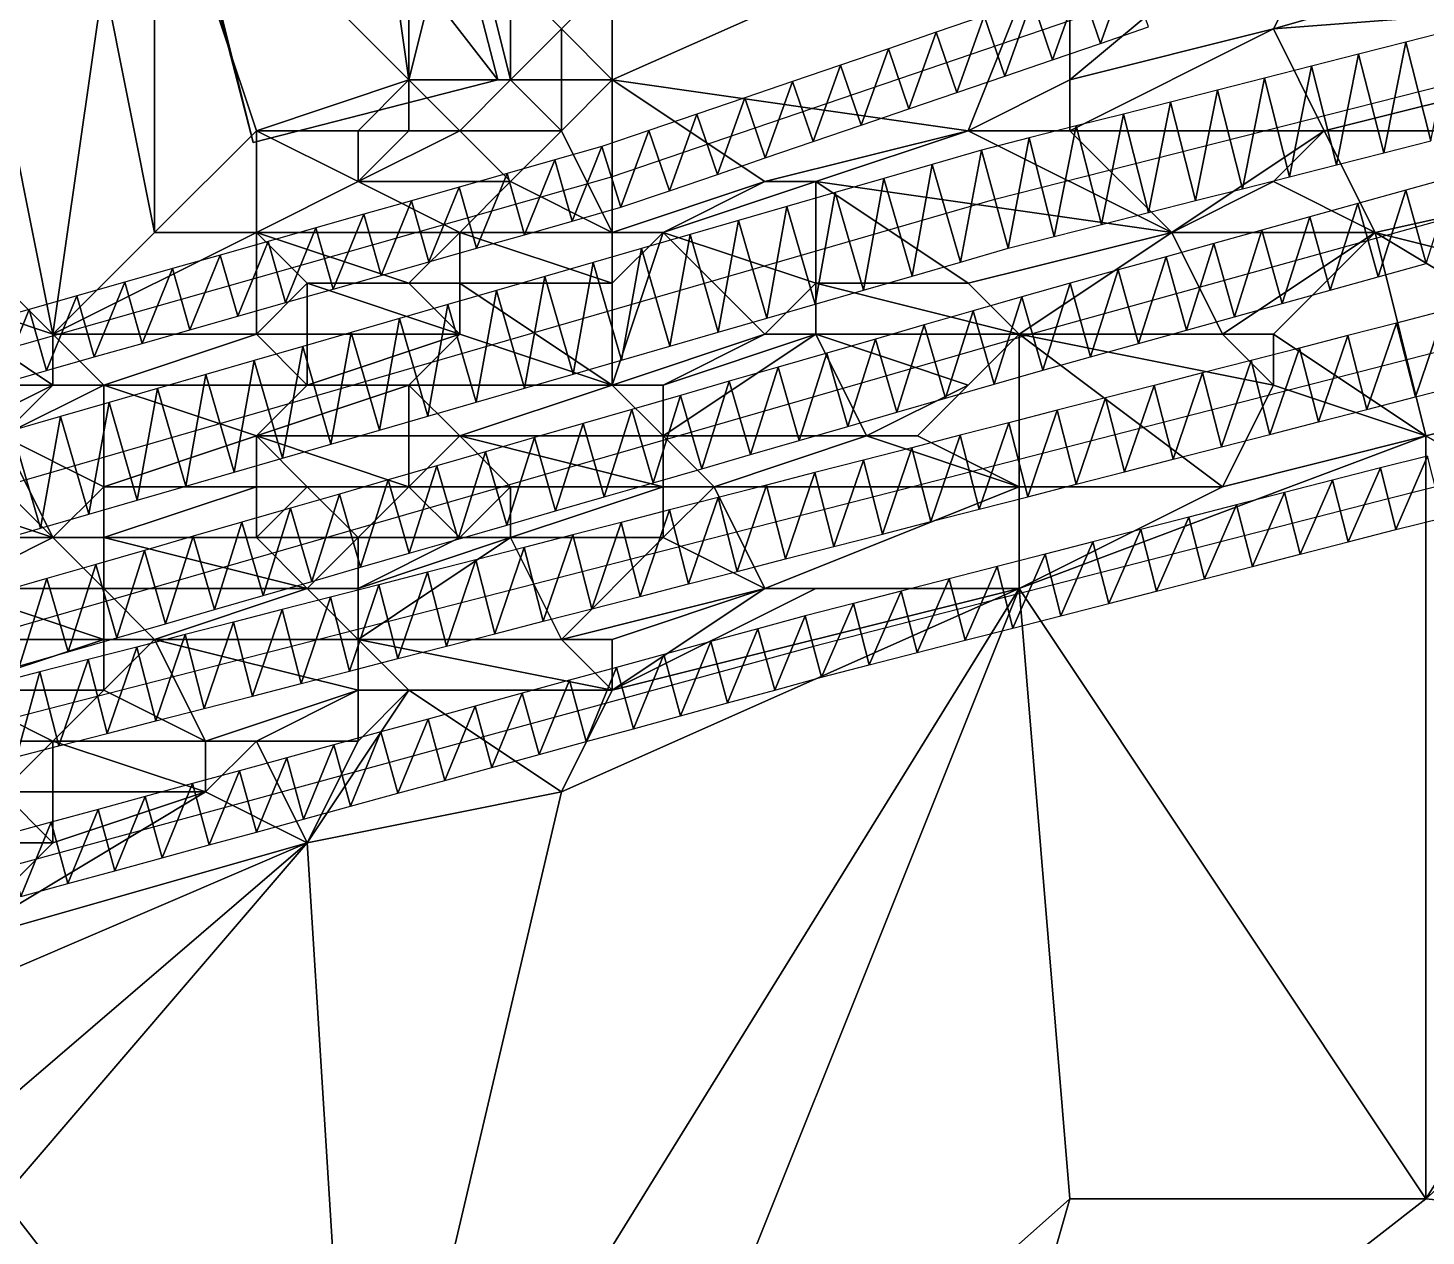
# Model space of a CAD drawing. Header units: metres. Extents: x -1103 to 901, y -902 to 905.
# Drawn here: x -35 to 20, y 146.5 to 194 of the extents above; entities that cross this region are included whole.
import ezdxf

# ---------------------------------------------------------------- set-up
doc = ezdxf.new("R2010")
doc.units = ezdxf.units.M
for name, color, linetype in [('OSM_BUILDING_FOOTPRINTS', 7, 'CONTINUOUS'), ('OSM_BUILDING_ROOFS', 1, 'CONTINUOUS'), ('OSM_BUILDING_WALLS', 8, 'CONTINUOUS'), ('OSM_PATH_AXES', 30, 'CONTINUOUS'), ('OSM_PATH_SURFACE', 30, 'CONTINUOUS'), ('OSM_ROAD_AXES', 2, 'CONTINUOUS'), ('OSM_ROAD_SURFACE', 9, 'CONTINUOUS'), ('OSM_TERRAIN', 3, 'CONTINUOUS')]:
    doc.layers.add(name, color=color, linetype=linetype)

msp = doc.modelspace()

# ---------------------------------------------------------------- linework, layer by layer
at = {"layer": 'OSM_BUILDING_FOOTPRINTS'}
msp.add_polyline3d([(-34.93, 210.508, 11.368), (-31.547, 211.371, 11.368), (-38.953, 239.991, 11.368), (-42.734, 239.029, 11.368), (-45.298, 248.949, 11.368), (-23.39, 254.534, 11.368), (-20.98, 245.189, 11.368), (-28.187, 243.353, 11.368), (-25.855, 234.329, 11.368), (-22.616, 235.147, 11.368), (-21.477, 230.735, 11.368), (-23.666, 230.171, 11.368), (-20.173, 216.635, 11.368), (-8.622, 219.576, 11.368), (-5.87, 208.926, 11.368), (-19.952, 205.332, 11.368), (-16.503, 191.995, 11.368), (-26.131, 189.54, 11.368), (-29.292, 201.76, 11.368), (-32.465, 200.953, 11.368), (-34.93, 210.508, 11.368)], close=True, dxfattribs=at)
at = {"layer": 'OSM_BUILDING_ROOFS'}
for points in [[(-31.547, 211.371, 21.368), (-29.292, 201.76, 21.368), (-26.131, 189.54, 21.368)], [(-31.547, 211.371, 21.368), (-26.131, 189.54, 21.368), (-16.503, 191.995, 21.368)], [(-31.547, 211.371, 21.368), (-16.503, 191.995, 21.368), (-19.952, 205.332, 21.368)]]:
    msp.add_3dface(points, dxfattribs=at)
at = {"layer": 'OSM_BUILDING_WALLS'}
for points in [[(-16.503, 191.995, 11.368), (-19.952, 205.332, 11.368), (-19.952, 205.332, 21.368)], [(-16.503, 191.995, 11.368), (-19.952, 205.332, 21.368), (-16.503, 191.995, 21.368)], [(-29.292, 201.76, 11.368), (-26.131, 189.54, 11.368), (-26.131, 189.54, 21.368)], [(-29.292, 201.76, 11.368), (-26.131, 189.54, 21.368), (-29.292, 201.76, 21.368)], [(-26.131, 189.54, 11.368), (-16.503, 191.995, 11.368), (-16.503, 191.995, 21.368)], [(-26.131, 189.54, 11.368), (-16.503, 191.995, 21.368), (-26.131, 189.54, 21.368)]]:
    msp.add_3dface(points, dxfattribs=at)
at = {"layer": 'OSM_PATH_AXES'}
for points in [[(-364.453, 59.153, 16.179), (-341.804, 70.058, 13.161), (-295.102, 90.683, 15.142), (-263.51, 105.447, 16.234), (-230.957, 122.599, 15.848), (-202.516, 135.793, 14.359), (-165.64, 145.503, 14.643), (-151.049, 149.34, 14.507), (-121.105, 157.215, 17.198), (-120.32, 157.425, 17.314), (-92.741, 166.36, 19.621), (-57.524, 175.683, 15.839), (-38.357, 180.704, 12.909), (-12.038, 188.18, 11.367), (16.216, 197.834, 13.39), (43.983, 204.945, 16.196), (54.55, 206.195, 16.411), (69.683, 208.506, 16.69), (127.826, 210.906, 16.029), (196.458, 197.69, 10.186)], [(143.257, 186.653, 12.843), (122.354, 186.952, 13.89), (84.705, 186.211, 15.717), (44.536, 182.086, 15.402), (18.515, 175.528, 11.884), (-4.09, 169.722, 9.372), (-37.45, 160.588, 9.181), (-72.435, 150.867, 11.8), (-113.787, 139.675, 12.889), (-137.365, 132.929, 12.352), (-150.85, 129.069, 12.113), (-169.83, 122.589, 11.608), (-190.312, 116.042, 11.88), (-211.336, 108.455, 13.007), (-235.135, 97.739, 13.162), (-263.223, 83.904, 13.248), (-287.718, 73.188, 12.414), (-315.551, 58.8, 10.88), (-350.746, 39.148, 13.019), (-374.334, 32.003, 16.515), (-405.462, 18.047, 17.05), (-437.816, -4.37, 15.202), (-467.871, -29.828, 13.844), (-502.07, -69.187, 12.193)]]:
    msp.add_polyline3d(points, dxfattribs=at)
at = {"layer": 'OSM_PATH_SURFACE'}
for points in [[(7.202, 193.433, 12.608), (8.277, 196.443, 12.888), (6.394, 195.799, 12.766)], [(7.202, 193.433, 12.608), (9.086, 194.077, 12.761), (8.277, 196.443, 12.888)], [(5.319, 192.79, 12.416), (6.394, 195.799, 12.766), (4.51, 195.155, 12.494)], [(5.319, 192.79, 12.416), (7.202, 193.433, 12.608), (6.394, 195.799, 12.766)], [(3.435, 192.146, 12.105), (4.51, 195.155, 12.494), (2.627, 194.512, 12.312)], [(3.435, 192.146, 12.105), (5.319, 192.79, 12.416), (4.51, 195.155, 12.494)], [(1.552, 191.502, 11.91), (2.627, 194.512, 12.312), (0.743, 193.868, 12.181)], [(1.552, 191.502, 11.91), (3.435, 192.146, 12.105), (2.627, 194.512, 12.312)], [(-0.332, 190.859, 11.778), (0.743, 193.868, 12.181), (-1.14, 193.224, 12.049)], [(-0.332, 190.859, 11.778), (1.552, 191.502, 11.91), (0.743, 193.868, 12.181)], [(-2.216, 190.215, 11.682), (-1.14, 193.224, 12.049), (-3.024, 192.581, 11.917)], [(-2.216, 190.215, 11.682), (-0.332, 190.859, 11.778), (-1.14, 193.224, 12.049)], [(-4.099, 189.572, 11.633), (-3.024, 192.581, 11.917), (-4.907, 191.937, 11.786)], [(-4.099, 189.572, 11.633), (-2.216, 190.215, 11.682), (-3.024, 192.581, 11.917)], [(-5.983, 188.928, 11.585), (-4.907, 191.937, 11.786), (-6.791, 191.294, 11.654)], [(-5.983, 188.928, 11.585), (-4.099, 189.572, 11.633), (-4.907, 191.937, 11.786)], [(-7.866, 188.284, 11.53), (-6.791, 191.294, 11.654), (-8.675, 190.65, 11.602)], [(-7.866, 188.284, 11.53), (-5.983, 188.928, 11.585), (-6.791, 191.294, 11.654)], [(-9.75, 187.641, 11.468), (-8.675, 190.65, 11.602), (-10.558, 190.006, 11.546)], [(-9.75, 187.641, 11.468), (-7.866, 188.284, 11.53), (-8.675, 190.65, 11.602)], [(-11.664, 186.987, 11.404), (-10.558, 190.006, 11.546), (-12.411, 189.373, 11.512)], [(-11.664, 186.987, 11.404), (-9.75, 187.641, 11.468), (-10.558, 190.006, 11.546)], [(-13.576, 186.443, 11.375), (-12.411, 189.373, 11.512), (-14.259, 188.848, 11.512)], [(-13.576, 186.443, 11.375), (-11.664, 186.987, 11.404), (-12.411, 189.373, 11.512)], [(-15.456, 185.909, 11.382), (-14.259, 188.848, 11.512), (-16.139, 188.314, 11.542)], [(-15.456, 185.909, 11.382), (-13.576, 186.443, 11.375), (-14.259, 188.848, 11.512)], [(-17.336, 185.375, 11.266), (-16.139, 188.314, 11.542), (-18.019, 187.78, 11.585)], [(-17.336, 185.375, 11.266), (-15.456, 185.909, 11.382), (-16.139, 188.314, 11.542)], [(-19.216, 184.841, 11.458), (-18.019, 187.78, 11.585), (-19.899, 187.246, 11.739)], [(-19.216, 184.841, 11.458), (-17.336, 185.375, 11.266), (-18.019, 187.78, 11.585)], [(-21.096, 184.307, 11.544), (-19.899, 187.246, 11.739), (-21.779, 186.712, 11.777)], [(-21.096, 184.307, 11.544), (-19.216, 184.841, 11.458), (-19.899, 187.246, 11.739)], [(-22.976, 183.773, 11.609), (-21.779, 186.712, 11.777), (-23.659, 186.178, 11.787)], [(-22.976, 183.773, 11.609), (-21.096, 184.307, 11.544), (-21.779, 186.712, 11.777)], [(-24.855, 183.239, 11.762), (-23.659, 186.178, 11.787), (-25.539, 185.644, 11.852)], [(-24.855, 183.239, 11.762), (-22.976, 183.773, 11.609), (-23.659, 186.178, 11.787)], [(-26.735, 182.705, 11.875), (-25.539, 185.644, 11.852), (-27.419, 185.11, 11.995)], [(-26.735, 182.705, 11.875), (-24.855, 183.239, 11.762), (-25.539, 185.644, 11.852)], [(-28.615, 182.171, 12.034), (-27.419, 185.11, 11.995), (-29.298, 184.576, 12.156)], [(-28.615, 182.171, 12.034), (-26.735, 182.705, 11.875), (-27.419, 185.11, 11.995)], [(-30.495, 181.637, 12.059), (-29.298, 184.576, 12.156), (-31.178, 184.042, 12.318)], [(-30.495, 181.637, 12.059), (-28.615, 182.171, 12.034), (-29.298, 184.576, 12.156)], [(-32.375, 181.103, 12.021), (-31.178, 184.042, 12.318), (-33.058, 183.508, 12.499)], [(-32.375, 181.103, 12.021), (-30.495, 181.637, 12.059), (-31.178, 184.042, 12.318)], [(-34.255, 180.569, 12.482), (-33.058, 183.508, 12.499), (-34.938, 182.974, 12.77)], [(-34.255, 180.569, 12.482), (-32.375, 181.103, 12.021), (-33.058, 183.508, 12.499)], [(-36.135, 180.035, 12.711), (-34.938, 182.974, 12.77), (-36.818, 182.44, 12.795)], [(-36.135, 180.035, 12.711), (-34.255, 180.569, 12.482), (-34.938, 182.974, 12.77)], [(20.068, 177.209, 12.296), (18.207, 176.74, 12.06), (18.823, 174.317, 11.867)], [(20.068, 177.209, 12.296), (18.823, 174.317, 11.867), (20.679, 174.785, 12.133)], [(18.207, 176.74, 12.06), (16.32, 176.255, 11.824), (16.942, 173.834, 11.631)], [(18.207, 176.74, 12.06), (16.942, 173.834, 11.631), (18.823, 174.317, 11.867)], [(16.32, 176.255, 11.824), (14.437, 175.771, 11.588), (15.059, 173.35, 11.395)], [(16.32, 176.255, 11.824), (15.059, 173.35, 11.395), (16.942, 173.834, 11.631)], [(14.437, 175.771, 11.588), (12.553, 175.288, 11.345), (13.175, 172.866, 11.159)], [(14.437, 175.771, 11.588), (13.175, 172.866, 11.159), (15.059, 173.35, 11.395)], [(12.553, 175.288, 11.345), (10.669, 174.804, 11.088), (11.291, 172.382, 10.923)], [(12.553, 175.288, 11.345), (11.291, 172.382, 10.923), (13.175, 172.866, 11.159)], [(8.785, 174.32, 10.832), (6.902, 173.836, 10.624), (7.524, 171.415, 10.451)], [(8.785, 174.32, 10.832), (7.524, 171.415, 10.451), (9.407, 171.898, 10.687)], [(10.669, 174.804, 11.088), (8.785, 174.32, 10.832), (9.407, 171.898, 10.687)], [(10.669, 174.804, 11.088), (9.407, 171.898, 10.687), (11.291, 172.382, 10.923)], [(6.902, 173.836, 10.624), (5.018, 173.352, 10.425), (5.64, 170.931, 10.215)], [(6.902, 173.836, 10.624), (5.64, 170.931, 10.215), (7.524, 171.415, 10.451)], [(5.018, 173.352, 10.425), (3.134, 172.868, 10.252), (3.756, 170.447, 9.932)], [(5.018, 173.352, 10.425), (3.756, 170.447, 9.932), (5.64, 170.931, 10.215)], [(3.134, 172.868, 10.252), (1.25, 172.385, 10.11), (1.872, 169.963, 9.77)], [(3.134, 172.868, 10.252), (1.872, 169.963, 9.77), (3.756, 170.447, 9.932)], [(1.25, 172.385, 10.11), (-0.633, 171.901, 9.778), (-0.011, 169.479, 9.636)], [(1.25, 172.385, 10.11), (-0.011, 169.479, 9.636), (1.872, 169.963, 9.77)], [(-0.633, 171.901, 9.778), (-2.517, 171.417, 9.617), (-1.895, 168.995, 9.502)], [(-0.633, 171.901, 9.778), (-1.895, 168.995, 9.502), (-0.011, 169.479, 9.636)], [(-2.517, 171.417, 9.617), (-4.41, 170.931, 9.455), (-3.769, 168.514, 9.368)], [(-2.517, 171.417, 9.617), (-3.769, 168.514, 9.368), (-1.895, 168.995, 9.502)], [(-4.41, 170.931, 9.455), (-6.273, 170.42, 9.295), (-5.613, 168.009, 9.209)], [(-4.41, 170.931, 9.455), (-5.613, 168.009, 9.209), (-3.769, 168.514, 9.368)], [(-8.127, 169.913, 9.136), (-9.98, 169.406, 9.126), (-9.32, 166.994, 8.885)], [(-8.127, 169.913, 9.136), (-9.32, 166.994, 8.885), (-7.466, 167.502, 9.047)], [(-6.273, 170.42, 9.295), (-8.127, 169.913, 9.136), (-7.466, 167.502, 9.047)], [(-6.273, 170.42, 9.295), (-7.466, 167.502, 9.047), (-5.613, 168.009, 9.209)], [(-9.98, 169.406, 9.126), (-11.833, 168.898, 8.869), (-11.173, 166.487, 8.722)], [(-9.98, 169.406, 9.126), (-11.173, 166.487, 8.722), (-9.32, 166.994, 8.885)], [(-11.833, 168.898, 8.869), (-13.687, 168.391, 8.906), (-13.026, 165.979, 8.56)], [(-11.833, 168.898, 8.869), (-13.026, 165.979, 8.56), (-11.173, 166.487, 8.722)], [(-13.687, 168.391, 8.906), (-15.54, 167.883, 8.699), (-14.88, 165.472, 8.463)], [(-13.687, 168.391, 8.906), (-14.88, 165.472, 8.463), (-13.026, 165.979, 8.56)], [(-15.54, 167.883, 8.699), (-17.393, 167.376, 8.602), (-16.733, 164.964, 8.423)], [(-15.54, 167.883, 8.699), (-16.733, 164.964, 8.423), (-14.88, 165.472, 8.463)], [(-17.393, 167.376, 8.602), (-19.247, 166.868, 8.547), (-18.587, 164.457, 8.44)], [(-17.393, 167.376, 8.602), (-18.587, 164.457, 8.44), (-16.733, 164.964, 8.423)], [(-19.247, 166.868, 8.547), (-21.1, 166.361, 8.564), (-20.44, 163.949, 8.458)], [(-19.247, 166.868, 8.547), (-20.44, 163.949, 8.458), (-18.587, 164.457, 8.44)], [(-21.1, 166.361, 8.564), (-22.953, 165.853, 8.557), (-22.293, 163.442, 8.476)], [(-21.1, 166.361, 8.564), (-22.293, 163.442, 8.476), (-20.44, 163.949, 8.458)], [(-22.953, 165.853, 8.557), (-24.807, 165.346, 8.655), (-24.147, 162.934, 8.506)], [(-22.953, 165.853, 8.557), (-24.147, 162.934, 8.506), (-22.293, 163.442, 8.476)], [(-24.807, 165.346, 8.655), (-26.66, 164.838, 8.726), (-26, 162.427, 8.579)], [(-24.807, 165.346, 8.655), (-26, 162.427, 8.579), (-24.147, 162.934, 8.506)], [(-26.66, 164.838, 8.726), (-28.514, 164.331, 8.924), (-27.853, 161.919, 8.665)], [(-26.66, 164.838, 8.726), (-27.853, 161.919, 8.665), (-26, 162.427, 8.579)], [(-28.514, 164.331, 8.924), (-30.367, 163.823, 8.911), (-29.707, 161.412, 8.752)], [(-28.514, 164.331, 8.924), (-29.707, 161.412, 8.752), (-27.853, 161.919, 8.665)], [(-32.22, 163.316, 9.019), (-34.074, 162.808, 9.156), (-33.413, 160.397, 8.926)], [(-32.22, 163.316, 9.019), (-33.413, 160.397, 8.926), (-31.56, 160.904, 8.839)], [(-30.367, 163.823, 8.911), (-32.22, 163.316, 9.019), (-31.56, 160.904, 8.839)], [(-30.367, 163.823, 8.911), (-31.56, 160.904, 8.839), (-29.707, 161.412, 8.752)], [(-34.074, 162.808, 9.156), (-35.927, 162.301, 9.373), (-35.267, 159.889, 9.021)], [(-34.074, 162.808, 9.156), (-35.267, 159.889, 9.021), (-33.413, 160.397, 8.926)]]:
    msp.add_3dface(points, dxfattribs=at)
at = {"layer": 'OSM_ROAD_AXES'}
for points in [[(-198.127, 130.982, 13.763), (-148.242, 145.403, 14.161), (-119.491, 153.72, 16.472), (-96.964, 160.234, 18.352), (-36.953, 175.738, 12.061), (3.04, 187.306, 11.626), (41.905, 197.182, 16.052), (54.318, 199.482, 16.67), (70.899, 200.632, 16.818), (88.165, 201.517, 16.692), (108.791, 201.771, 16.13), (128.423, 202.49, 15.851), (142.682, 201.727, 15.306), (159.981, 200.687, 13.912), (196.204, 192.824, 9.832), (234.715, 183.623, 11.492), (340.831, 155.71, 17.129)], [(-370.819, 47.165, 17.241), (-335.923, 64.163, 12.317), (-224.192, 116.849, 14.848), (-198.249, 125.232, 13.23), (-152.763, 138.735, 13.315), (-145.379, 140.891, 13.6), (-102.955, 153.311, 16.503), (-45.442, 167.599, 12.299), (-35.737, 170.397, 10.915), (4.521, 182.031, 11.083), (38.467, 191.453, 15.186), (65.748, 194.992, 16.796), (114.075, 197.646, 15.56), (161.506, 194.251, 12.963)], [(140.129, 192.249, 14.001), (99.285, 192.946, 15.816), (43.983, 187.35, 15.57), (-34.145, 167.267, 10.105), (-45.807, 164.27, 11.675), (-84.395, 153.631, 14.759), (-133.253, 139.94, 13.632), (-141.886, 137.408, 13.111), (-162.081, 131.48, 12.502), (-196.027, 118.596, 12.56), (-220.81, 108.422, 13.68), (-332.143, 55.327, 11.351), (-361.634, 42.897, 15.237), (-380.911, 35.067, 18.339), (-406.633, 22.769, 18.543), (-417.997, 23.255, 18.52)]]:
    msp.add_polyline3d(points, dxfattribs=at)
at = {"layer": 'OSM_ROAD_SURFACE'}
for points in [[(20.189, 189.6, 13.274), (21.054, 193.947, 13.746), (19.204, 193.477, 13.537)], [(16.487, 188.66, 12.866), (17.353, 193.007, 13.327), (15.502, 192.536, 13.118)], [(16.487, 188.66, 12.866), (18.338, 189.13, 13.063), (17.353, 193.007, 13.327)], [(18.338, 189.13, 13.063), (19.204, 193.477, 13.537), (17.353, 193.007, 13.327)], [(18.338, 189.13, 13.063), (20.189, 189.6, 13.274), (19.204, 193.477, 13.537)], [(14.637, 188.189, 12.806), (15.502, 192.536, 13.118), (13.652, 192.066, 12.907)], [(14.637, 188.189, 12.806), (16.487, 188.66, 12.866), (15.502, 192.536, 13.118)], [(12.786, 187.719, 12.468), (13.652, 192.066, 12.907), (11.801, 191.596, 12.696)], [(12.786, 187.719, 12.468), (14.637, 188.189, 12.806), (13.652, 192.066, 12.907)], [(10.935, 187.249, 12.227), (11.801, 191.596, 12.696), (9.95, 191.126, 12.484)], [(10.935, 187.249, 12.227), (12.786, 187.719, 12.468), (11.801, 191.596, 12.696)], [(9.084, 186.779, 12.038), (9.95, 191.126, 12.484), (8.099, 190.655, 12.273)], [(9.084, 186.779, 12.038), (10.935, 187.249, 12.227), (9.95, 191.126, 12.484)], [(7.234, 186.308, 11.895), (8.099, 190.655, 12.273), (6.249, 190.185, 12.066)], [(7.234, 186.308, 11.895), (9.084, 186.779, 12.038), (8.099, 190.655, 12.273)], [(3.565, 185.376, 11.61), (4.398, 189.715, 11.874), (2.515, 189.236, 11.711)], [(3.565, 185.376, 11.61), (5.383, 185.838, 11.751), (4.398, 189.715, 11.874)], [(5.383, 185.838, 11.751), (6.249, 190.185, 12.066), (4.398, 189.715, 11.874)], [(5.383, 185.838, 11.751), (7.234, 186.308, 11.895), (6.249, 190.185, 12.066)], [(1.691, 184.834, 11.46), (2.515, 189.236, 11.711), (0.58, 188.677, 11.573)], [(1.691, 184.834, 11.46), (3.565, 185.376, 11.61), (2.515, 189.236, 11.711)], [(-0.213, 184.283, 11.342), (0.58, 188.677, 11.573), (-1.325, 188.126, 11.438)], [(-0.213, 184.283, 11.342), (1.691, 184.834, 11.46), (0.58, 188.677, 11.573)], [(-2.118, 183.732, 11.186), (-1.325, 188.126, 11.438), (-3.229, 187.575, 11.296)], [(-2.118, 183.732, 11.186), (-0.213, 184.283, 11.342), (-1.325, 188.126, 11.438)], [(20.009, 184.773, 13.019), (21.093, 188.188, 13.311), (19.207, 187.664, 13.095)], [(-4.022, 183.182, 10.955), (-3.229, 187.575, 11.296), (-5.134, 187.024, 11.202)], [(-4.022, 183.182, 10.955), (-2.118, 183.732, 11.186), (-3.229, 187.575, 11.296)], [(18.123, 184.25, 12.746), (19.207, 187.664, 13.095), (17.321, 187.141, 12.886)], [(18.123, 184.25, 12.746), (20.009, 184.773, 13.019), (19.207, 187.664, 13.095)], [(-5.927, 182.631, 11.037), (-5.134, 187.024, 11.202), (-7.038, 186.473, 11.116)], [(-5.927, 182.631, 11.037), (-4.022, 183.182, 10.955), (-5.134, 187.024, 11.202)], [(16.238, 183.726, 12.49), (17.321, 187.141, 12.886), (15.435, 186.617, 12.726)], [(16.238, 183.726, 12.49), (18.123, 184.25, 12.746), (17.321, 187.141, 12.886)], [(-7.831, 182.08, 10.952), (-7.038, 186.473, 11.116), (-8.942, 185.922, 11.03)], [(-7.831, 182.08, 10.952), (-5.927, 182.631, 11.037), (-7.038, 186.473, 11.116)], [(14.352, 183.203, 12.334), (15.435, 186.617, 12.726), (13.549, 186.094, 12.446)], [(14.352, 183.203, 12.334), (16.238, 183.726, 12.49), (15.435, 186.617, 12.726)], [(-9.735, 181.529, 10.871), (-8.942, 185.922, 11.03), (-10.847, 185.371, 10.989)], [(-9.735, 181.529, 10.871), (-7.831, 182.08, 10.952), (-8.942, 185.922, 11.03)], [(12.466, 182.679, 12.174), (13.549, 186.094, 12.446), (11.663, 185.57, 12.213)], [(12.466, 182.679, 12.174), (14.352, 183.203, 12.334), (13.549, 186.094, 12.446)], [(-11.64, 180.978, 10.789), (-10.847, 185.371, 10.989), (-12.751, 184.821, 11.066)], [(-11.64, 180.978, 10.789), (-9.735, 181.529, 10.871), (-10.847, 185.371, 10.989)], [(10.58, 182.156, 11.921), (11.663, 185.57, 12.213), (9.777, 185.047, 11.975)], [(10.58, 182.156, 11.921), (12.466, 182.679, 12.174), (11.663, 185.57, 12.213)], [(-13.544, 180.427, 10.762), (-12.751, 184.821, 11.066), (-14.656, 184.27, 10.937)], [(-13.544, 180.427, 10.762), (-11.64, 180.978, 10.789), (-12.751, 184.821, 11.066)], [(8.694, 181.633, 11.631), (9.777, 185.047, 11.975), (7.892, 184.523, 11.703)], [(8.694, 181.633, 11.631), (10.58, 182.156, 11.921), (9.777, 185.047, 11.975)], [(-15.449, 179.876, 10.753), (-14.656, 184.27, 10.937), (-16.56, 183.719, 10.852)], [(-15.449, 179.876, 10.753), (-13.544, 180.427, 10.762), (-14.656, 184.27, 10.937)], [(6.808, 181.109, 11.317), (7.892, 184.523, 11.703), (6.006, 184, 11.535)], [(6.808, 181.109, 11.317), (8.694, 181.633, 11.631), (7.892, 184.523, 11.703)], [(-17.353, 179.326, 10.56), (-16.56, 183.719, 10.852), (-18.464, 183.168, 10.965)], [(-17.353, 179.326, 10.56), (-15.449, 179.876, 10.753), (-16.56, 183.719, 10.852)], [(4.93, 180.588, 11.041), (6.006, 184, 11.535), (4.112, 183.474, 11.377)], [(4.93, 180.588, 11.041), (6.808, 181.109, 11.317), (6.006, 184, 11.535)], [(-19.257, 178.775, 10.533), (-18.464, 183.168, 10.965), (-20.369, 182.617, 11.091)], [(-19.257, 178.775, 10.533), (-17.353, 179.326, 10.56), (-18.464, 183.168, 10.965)], [(3.02, 180.036, 10.83), (4.112, 183.474, 11.377), (2.188, 182.918, 11.193)], [(3.02, 180.036, 10.83), (4.93, 180.588, 11.041), (4.112, 183.474, 11.377)], [(-21.162, 178.224, 10.845), (-20.369, 182.617, 11.091), (-22.273, 182.066, 10.96)], [(-21.162, 178.224, 10.845), (-19.257, 178.775, 10.533), (-20.369, 182.617, 11.091)], [(1.103, 179.482, 10.859), (2.188, 182.918, 11.193), (0.27, 182.364, 10.963)], [(1.103, 179.482, 10.859), (3.02, 180.036, 10.83), (2.188, 182.918, 11.193)], [(20.743, 182.925, 12.92), (18.837, 182.435, 12.646), (19.584, 179.53, 12.443)], [(20.743, 182.925, 12.92), (19.584, 179.53, 12.443), (21.49, 180.02, 12.718)], [(-23.066, 177.673, 10.832), (-22.273, 182.066, 10.96), (-24.178, 181.516, 11.077)], [(-23.066, 177.673, 10.832), (-21.162, 178.224, 10.845), (-22.273, 182.066, 10.96)], [(-0.814, 178.928, 10.718), (0.27, 182.364, 10.963), (-1.647, 181.81, 10.769)], [(-0.814, 178.928, 10.718), (1.103, 179.482, 10.859), (0.27, 182.364, 10.963)], [(18.837, 182.435, 12.646), (16.932, 181.945, 12.391), (17.679, 179.04, 12.255)], [(18.837, 182.435, 12.646), (17.679, 179.04, 12.255), (19.584, 179.53, 12.443)], [(-24.971, 177.122, 10.701), (-24.178, 181.516, 11.077), (-26.082, 180.965, 11.46)], [(-24.971, 177.122, 10.701), (-23.066, 177.673, 10.832), (-24.178, 181.516, 11.077)], [(-2.731, 178.374, 10.562), (-1.647, 181.81, 10.769), (-3.564, 181.256, 10.638)], [(-2.731, 178.374, 10.562), (-0.814, 178.928, 10.718), (-1.647, 181.81, 10.769)], [(16.932, 181.945, 12.391), (15.026, 181.456, 12.137), (15.773, 178.55, 12.051)], [(16.932, 181.945, 12.391), (15.773, 178.55, 12.051), (17.679, 179.04, 12.255)], [(-26.875, 176.571, 11.121), (-26.082, 180.965, 11.46), (-27.986, 180.414, 11.408)], [(-26.875, 176.571, 11.121), (-24.971, 177.122, 10.701), (-26.082, 180.965, 11.46)], [(-4.648, 177.82, 10.403), (-3.564, 181.256, 10.638), (-5.481, 180.702, 10.512)], [(-4.648, 177.82, 10.403), (-2.731, 178.374, 10.562), (-3.564, 181.256, 10.638)], [(13.121, 180.966, 12.121), (11.215, 180.476, 11.833), (11.962, 177.57, 11.489)], [(13.121, 180.966, 12.121), (11.962, 177.57, 11.489), (13.867, 178.06, 11.789)], [(15.026, 181.456, 12.137), (13.121, 180.966, 12.121), (13.867, 178.06, 11.789)], [(15.026, 181.456, 12.137), (13.867, 178.06, 11.789), (15.773, 178.55, 12.051)], [(-28.779, 176.021, 11.253), (-27.986, 180.414, 11.408), (-29.891, 179.863, 11.397)], [(-28.779, 176.021, 11.253), (-26.875, 176.571, 11.121), (-27.986, 180.414, 11.408)], [(-6.565, 177.266, 10.172), (-5.481, 180.702, 10.512), (-7.398, 180.148, 10.397)], [(-6.565, 177.266, 10.172), (-4.648, 177.82, 10.403), (-5.481, 180.702, 10.512)], [(11.215, 180.476, 11.833), (9.309, 179.986, 11.492), (10.056, 177.081, 11.183)], [(11.215, 180.476, 11.833), (10.056, 177.081, 11.183), (11.962, 177.57, 11.489)], [(-30.684, 175.47, 11.188), (-29.891, 179.863, 11.397), (-31.795, 179.312, 11.515)], [(-30.684, 175.47, 11.188), (-28.779, 176.021, 11.253), (-29.891, 179.863, 11.397)], [(-8.482, 176.712, 9.94), (-7.398, 180.148, 10.397), (-9.315, 179.594, 10.288)], [(-8.482, 176.712, 9.94), (-6.565, 177.266, 10.172), (-7.398, 180.148, 10.397)], [(9.309, 179.986, 11.492), (7.404, 179.496, 11.151), (8.151, 176.591, 11.019)], [(9.309, 179.986, 11.492), (8.151, 176.591, 11.019), (10.056, 177.081, 11.183)], [(-32.588, 174.919, 11.344), (-31.795, 179.312, 11.515), (-33.7, 178.761, 11.632)], [(-32.588, 174.919, 11.344), (-30.684, 175.47, 11.188), (-31.795, 179.312, 11.515)], [(-10.399, 176.158, 10.154), (-9.315, 179.594, 10.288), (-11.232, 179.04, 10.464)], [(-10.399, 176.158, 10.154), (-8.482, 176.712, 9.94), (-9.315, 179.594, 10.288)], [(7.404, 179.496, 11.151), (5.498, 179.007, 10.983), (6.245, 176.101, 10.856)], [(7.404, 179.496, 11.151), (6.245, 176.101, 10.856), (8.151, 176.591, 11.019)], [(-34.493, 174.368, 11.7), (-33.7, 178.761, 11.632), (-35.604, 178.211, 11.757)], [(-34.493, 174.368, 11.7), (-32.588, 174.919, 11.344), (-33.7, 178.761, 11.632)], [(-12.316, 175.604, 9.968), (-11.232, 179.04, 10.464), (-13.149, 178.486, 10.262)], [(-12.316, 175.604, 9.968), (-10.399, 176.158, 10.154), (-11.232, 179.04, 10.464)], [(5.498, 179.007, 10.983), (3.593, 178.517, 10.802), (4.34, 175.611, 10.662)], [(5.498, 179.007, 10.983), (4.34, 175.611, 10.662), (6.245, 176.101, 10.856)], [(-36.425, 173.809, 11.844), (-34.493, 174.368, 11.7), (-35.604, 178.211, 11.757)], [(-14.233, 175.05, 9.745), (-13.149, 178.486, 10.262), (-15.066, 177.932, 10.081)], [(-14.233, 175.05, 9.745), (-12.316, 175.604, 9.968), (-13.149, 178.486, 10.262)], [(3.593, 178.517, 10.802), (1.687, 178.027, 10.554), (2.434, 175.121, 10.508)], [(3.593, 178.517, 10.802), (2.434, 175.121, 10.508), (4.34, 175.611, 10.662)], [(-16.15, 174.496, 9.569), (-15.066, 177.932, 10.081), (-16.983, 177.378, 10.023)], [(-16.15, 174.496, 9.569), (-14.233, 175.05, 9.745), (-15.066, 177.932, 10.081)], [(1.687, 178.027, 10.554), (-0.218, 177.537, 10.566), (0.528, 174.631, 10.362)], [(1.687, 178.027, 10.554), (0.528, 174.631, 10.362), (2.434, 175.121, 10.508)], [(-18.067, 173.942, 9.911), (-16.983, 177.378, 10.023), (-18.9, 176.824, 9.99)], [(-18.067, 173.942, 9.911), (-16.15, 174.496, 9.569), (-16.983, 177.378, 10.023)], [(-0.218, 177.537, 10.566), (-2.124, 177.047, 10.414), (-1.377, 174.142, 10.194)], [(-0.218, 177.537, 10.566), (-1.377, 174.142, 10.194), (0.528, 174.631, 10.362)], [(-19.984, 173.388, 9.779), (-18.9, 176.824, 9.99), (-20.817, 176.27, 10.122)], [(-19.984, 173.388, 9.779), (-18.067, 173.942, 9.911), (-18.9, 176.824, 9.99)], [(-4.03, 176.557, 10.189), (-5.935, 176.068, 9.964), (-5.188, 173.162, 9.858)], [(-4.03, 176.557, 10.189), (-5.188, 173.162, 9.858), (-3.283, 173.652, 10.026)], [(-2.124, 177.047, 10.414), (-4.03, 176.557, 10.189), (-3.283, 173.652, 10.026)], [(-2.124, 177.047, 10.414), (-3.283, 173.652, 10.026), (-1.377, 174.142, 10.194)], [(-21.901, 172.834, 9.635), (-20.817, 176.27, 10.122), (-22.734, 175.716, 10.07)], [(-21.901, 172.834, 9.635), (-19.984, 173.388, 9.779), (-20.817, 176.27, 10.122)], [(-5.935, 176.068, 9.964), (-7.841, 175.578, 9.79), (-7.094, 172.672, 9.717)], [(-5.935, 176.068, 9.964), (-7.094, 172.672, 9.717), (-5.188, 173.162, 9.858)], [(-23.818, 172.28, 10.071), (-22.734, 175.716, 10.07), (-24.651, 175.162, 10.143)], [(-23.818, 172.28, 10.071), (-21.901, 172.834, 9.635), (-22.734, 175.716, 10.07)], [(-7.841, 175.578, 9.79), (-9.746, 175.088, 9.88), (-8.999, 172.182, 9.607)], [(-7.841, 175.578, 9.79), (-8.999, 172.182, 9.607), (-7.094, 172.672, 9.717)], [(-25.735, 171.726, 10.093), (-24.651, 175.162, 10.143), (-26.568, 174.608, 10.472)], [(-25.735, 171.726, 10.093), (-23.818, 172.28, 10.071), (-24.651, 175.162, 10.143)], [(-9.746, 175.088, 9.88), (-11.652, 174.598, 9.729), (-10.905, 171.692, 9.495)], [(-9.746, 175.088, 9.88), (-10.905, 171.692, 9.495), (-8.999, 172.182, 9.607)], [(-27.652, 171.172, 10.034), (-26.568, 174.608, 10.472), (-28.485, 174.054, 10.394)], [(-27.652, 171.172, 10.034), (-25.735, 171.726, 10.093), (-26.568, 174.608, 10.472)], [(-11.652, 174.598, 9.729), (-13.557, 174.108, 9.521), (-12.81, 171.203, 9.383)], [(-11.652, 174.598, 9.729), (-12.81, 171.203, 9.383), (-10.905, 171.692, 9.495)], [(-29.569, 170.618, 9.974), (-28.485, 174.054, 10.394), (-30.402, 173.5, 10.521)], [(-29.569, 170.618, 9.974), (-27.652, 171.172, 10.034), (-28.485, 174.054, 10.394)], [(-13.557, 174.108, 9.521), (-15.463, 173.618, 9.391), (-14.716, 170.713, 9.294)], [(-13.557, 174.108, 9.521), (-14.716, 170.713, 9.294), (-12.81, 171.203, 9.383)], [(-31.486, 170.064, 10.384), (-30.402, 173.5, 10.521), (-32.319, 172.946, 10.745)], [(-31.486, 170.064, 10.384), (-29.569, 170.618, 9.974), (-30.402, 173.5, 10.521)], [(-15.463, 173.618, 9.391), (-17.368, 173.129, 9.377), (-16.622, 170.223, 9.298)], [(-15.463, 173.618, 9.391), (-16.622, 170.223, 9.298), (-14.716, 170.713, 9.294)], [(-33.403, 169.51, 10.56), (-32.319, 172.946, 10.745), (-34.236, 172.392, 10.931)], [(-33.403, 169.51, 10.56), (-31.486, 170.064, 10.384), (-32.319, 172.946, 10.745)], [(-17.368, 173.129, 9.377), (-19.274, 172.639, 9.373), (-18.527, 169.733, 9.244)], [(-17.368, 173.129, 9.377), (-18.527, 169.733, 9.244), (-16.622, 170.223, 9.298)], [(-35.321, 168.956, 10.567), (-34.236, 172.392, 10.931), (-36.153, 171.838, 10.946)], [(-35.321, 168.956, 10.567), (-33.403, 169.51, 10.56), (-34.236, 172.392, 10.931)], [(-21.18, 172.149, 9.37), (-23.085, 171.659, 9.748), (-22.338, 168.753, 9.315)], [(-21.18, 172.149, 9.37), (-22.338, 168.753, 9.315), (-20.433, 169.243, 9.07)], [(-19.274, 172.639, 9.373), (-21.18, 172.149, 9.37), (-20.433, 169.243, 9.07)], [(-19.274, 172.639, 9.373), (-20.433, 169.243, 9.07), (-18.527, 169.733, 9.244)], [(-23.085, 171.659, 9.748), (-24.991, 171.169, 9.877), (-24.244, 168.264, 9.407)], [(-23.085, 171.659, 9.748), (-24.244, 168.264, 9.407), (-22.338, 168.753, 9.315)], [(-24.991, 171.169, 9.877), (-26.896, 170.679, 9.836), (-26.149, 167.774, 9.495)], [(-24.991, 171.169, 9.877), (-26.149, 167.774, 9.495), (-24.244, 168.264, 9.407)], [(-26.896, 170.679, 9.836), (-28.802, 170.19, 9.796), (-28.055, 167.284, 9.582)], [(-26.896, 170.679, 9.836), (-28.055, 167.284, 9.582), (-26.149, 167.774, 9.495)], [(-28.802, 170.19, 9.796), (-30.707, 169.7, 9.989), (-29.96, 166.794, 9.737)], [(-28.802, 170.19, 9.796), (-29.96, 166.794, 9.737), (-28.055, 167.284, 9.582)], [(-30.707, 169.7, 9.989), (-32.613, 169.21, 10.395), (-31.866, 166.304, 9.923)], [(-30.707, 169.7, 9.989), (-31.866, 166.304, 9.923), (-29.96, 166.794, 9.737)], [(-32.613, 169.21, 10.395), (-34.518, 168.72, 10.417), (-33.772, 165.814, 10.028)], [(-32.613, 169.21, 10.395), (-33.772, 165.814, 10.028), (-31.866, 166.304, 9.923)], [(-34.518, 168.72, 10.417), (-36.184, 168.292, 10.436), (-35.438, 165.386, 10.206)], [(-34.518, 168.72, 10.417), (-35.438, 165.386, 10.206), (-33.772, 165.814, 10.028)]]:
    msp.add_3dface(points, dxfattribs=at)
at = {"layer": 'OSM_TERRAIN'}
for points in [[(-30, 202, 14.085), (-20, 192, 14.085), (-22, 206, 14.085)], [(-20, 192, 14.085), (-20, 204, 13.605), (-22, 206, 14.085)], [(-20, 192, 14.085), (-18, 200, 13.272), (-20, 204, 13.605)], [(-38, 186, 13.493), (-34, 182, 12.442), (-38, 202, 14.112)], [(-34, 182, 12.442), (-32, 196, 13.101), (-38, 202, 14.112)], [(-30, 186, 12.186), (-30, 202, 14.085), (-32, 196, 13.101)], [(-30, 186, 12.186), (-26, 190, 14.085), (-30, 202, 14.085)], [(-26, 190, 14.085), (-20, 192, 14.085), (-30, 202, 14.085)], [(6, 192, 12.368), (18, 202, 13.621), (6, 200, 13.006)], [(6, 192, 12.368), (14, 194, 13.118), (18, 202, 13.621)], [(14, 194, 13.118), (28, 198, 14.617), (18, 202, 13.621)], [(-20, 192, 14.085), (-16, 192, 13.731), (-18, 200, 13.272)], [(-16, 192, 13.731), (-16, 196, 13.035), (-18, 200, 13.272)], [(2, 190, 11.656), (6, 200, 13.006), (-12, 192, 11.518)], [(-12, 192, 11.518), (6, 200, 13.006), (-12, 196, 12.797)], [(2, 190, 11.656), (6, 192, 12.368), (6, 200, 13.006)], [(40, 196, 15.51), (28, 198, 14.617), (14, 194, 13.118)], [(-34, 182, 12.442), (-30, 186, 12.186), (-32, 196, 13.101)], [(-16, 192, 13.731), (-14, 194, 12.63), (-16, 196, 13.035)], [(-14, 194, 12.63), (-12, 196, 12.797), (-16, 196, 13.035)], [(-12, 192, 11.518), (-12, 196, 12.797), (-14, 194, 12.63)], [(16, 190, 12.806), (40, 196, 15.51), (14, 194, 13.118)], [(36, 190, 14.878), (40, 196, 15.51), (16, 190, 12.806)], [(-16, 192, 13.731), (-14, 192, 12.461), (-14, 194, 12.63)], [(-14, 192, 12.461), (-12, 192, 11.518), (-14, 194, 12.63)], [(6, 190, 11.969), (14, 194, 13.118), (6, 192, 12.368)], [(6, 190, 11.969), (16, 190, 12.806), (14, 194, 13.118)], [(-22, 190, 13.747), (-20, 192, 14.085), (-26, 190, 14.085)], [(-22, 190, 13.747), (-20, 190, 13.188), (-20, 192, 14.085)], [(-20, 190, 13.188), (-18, 190, 12.558), (-20, 192, 14.085)], [(-18, 190, 12.558), (-16, 192, 13.731), (-20, 192, 14.085)], [(-18, 190, 12.558), (-14, 190, 11.53), (-16, 192, 13.731)], [(-14, 190, 11.53), (-14, 192, 12.461), (-16, 192, 13.731)], [(-14, 190, 11.53), (-12, 186, 11.279), (-12, 192, 11.518)], [(-14, 190, 11.53), (-12, 192, 11.518), (-14, 192, 12.461)], [(-12, 186, 11.279), (-6, 188, 11.475), (-12, 192, 11.518)], [(-6, 188, 11.475), (2, 190, 11.656), (-12, 192, 11.518)], [(2, 190, 11.656), (6, 190, 11.969), (6, 192, 12.368)], [(-30, 186, 12.186), (-26, 186, 11.806), (-26, 190, 14.085)], [(-26, 186, 11.806), (-22, 188, 11.943), (-26, 190, 14.085)], [(-22, 188, 11.943), (-22, 190, 13.747), (-26, 190, 14.085)], [(-22, 188, 11.943), (-20, 190, 13.188), (-22, 190, 13.747)], [(-22, 188, 11.943), (-16, 188, 11.311), (-18, 190, 12.558)], [(-22, 188, 11.943), (-18, 190, 12.558), (-20, 190, 13.188)], [(-16, 188, 11.311), (-14, 190, 11.53), (-18, 190, 12.558)], [(-16, 188, 11.311), (-12, 186, 11.279), (-14, 190, 11.53)], [(-4, 188, 11.22), (2, 190, 11.656), (-6, 188, 11.475)], [(-4, 188, 11.22), (10, 186, 12.005), (2, 190, 11.656)], [(10, 186, 12.005), (6, 190, 11.969), (2, 190, 11.656)], [(10, 186, 12.005), (16, 190, 12.806), (6, 190, 11.969)], [(10, 186, 12.005), (14, 188, 12.735), (16, 190, 12.806)], [(14, 188, 12.735), (18, 186, 12.853), (16, 190, 12.806)], [(18, 186, 12.853), (36, 190, 14.878), (16, 190, 12.806)], [(34, 182, 14.388), (36, 190, 14.878), (18, 186, 12.853)], [(-26, 186, 11.806), (-18, 186, 11.356), (-22, 188, 11.943)], [(-18, 186, 11.356), (-16, 188, 11.311), (-22, 188, 11.943)], [(-18, 186, 11.356), (-12, 186, 11.279), (-16, 188, 11.311)], [(-10, 186, 10.942), (-6, 188, 11.475), (-12, 186, 11.279)], [(-10, 186, 10.942), (-4, 188, 11.22), (-6, 188, 11.475)], [(-10, 186, 10.942), (-4, 184, 11.113), (-4, 188, 11.22)], [(-4, 184, 11.113), (2, 184, 11.384), (-4, 188, 11.22)], [(2, 184, 11.384), (10, 186, 12.005), (-4, 188, 11.22)], [(18, 186, 12.853), (14, 188, 12.735), (10, 186, 12.005)], [(-40, 184, 13.07), (-34, 182, 12.442), (-38, 186, 13.493)], [(-26, 182, 11.711), (-26, 186, 11.806), (-34, 182, 12.442)], [(-34, 182, 12.442), (-26, 186, 11.806), (-30, 186, 12.186)], [(-26, 182, 11.711), (-24, 184, 11.655), (-26, 186, 11.806)], [(-24, 184, 11.655), (-20, 184, 11.389), (-26, 186, 11.806)], [(-20, 184, 11.389), (-18, 186, 11.356), (-26, 186, 11.806)], [(-20, 184, 11.389), (-18, 184, 10.809), (-18, 186, 11.356)], [(-18, 184, 10.809), (-12, 184, 10.816), (-18, 186, 11.356)], [(-12, 184, 10.816), (-12, 186, 11.279), (-18, 186, 11.356)], [(-12, 180, 10.698), (-10, 186, 10.942), (-12, 184, 10.816)], [(-12, 180, 10.698), (-6, 182, 10.962), (-10, 186, 10.942)], [(-12, 184, 10.816), (-10, 186, 10.942), (-12, 186, 11.279)], [(-6, 182, 10.962), (-4, 184, 11.113), (-10, 186, 10.942)], [(4, 182, 11.014), (10, 186, 12.005), (2, 184, 11.384)], [(4, 182, 11.014), (12, 182, 12.045), (10, 186, 12.005)], [(12, 182, 12.045), (18, 186, 12.853), (10, 186, 12.005)], [(14, 182, 12.029), (18, 186, 12.853), (12, 182, 12.045)], [(14, 182, 12.029), (20, 178, 12.289), (18, 186, 12.853)], [(20, 178, 12.289), (28, 180, 13.438), (18, 186, 12.853)], [(18, 186, 12.853), (28, 180, 13.438), (34, 182, 14.388)], [(-40, 180, 13.134), (-34, 180, 12.354), (-40, 184, 13.07)], [(-34, 180, 12.354), (-34, 182, 12.442), (-40, 184, 13.07)], [(-26, 182, 11.711), (-24, 182, 10.946), (-24, 184, 11.655)], [(-24, 182, 10.946), (-18, 182, 10.741), (-24, 184, 11.655)], [(-18, 182, 10.741), (-20, 184, 11.389), (-24, 184, 11.655)], [(-18, 182, 10.741), (-18, 184, 10.809), (-20, 184, 11.389)], [(-12, 180, 10.698), (-18, 184, 10.809), (-18, 182, 10.741)], [(-12, 180, 10.698), (-12, 184, 10.816), (-18, 184, 10.809)], [(-6, 182, 10.962), (-4, 182, 10.594), (-4, 184, 11.113)], [(-4, 182, 10.594), (4, 182, 11.014), (-4, 184, 11.113)], [(4, 182, 11.014), (2, 184, 11.384), (-4, 184, 11.113)], [(-34, 180, 12.354), (-32, 180, 11.472), (-34, 182, 12.442)], [(-32, 180, 11.472), (-26, 182, 11.711), (-34, 182, 12.442)], [(-32, 180, 11.472), (-24, 180, 11.002), (-26, 182, 11.711)], [(-24, 180, 11.002), (-24, 182, 10.946), (-26, 182, 11.711)], [(-24, 180, 11.002), (-20, 180, 10.825), (-18, 182, 10.741)], [(-24, 180, 11.002), (-18, 182, 10.741), (-24, 182, 10.946)], [(-20, 180, 10.825), (-12, 180, 10.698), (-18, 182, 10.741)], [(-10, 180, 10.237), (-6, 182, 10.962), (-12, 180, 10.698)], [(-10, 178, 10.112), (-4, 182, 10.594), (-10, 180, 10.237)], [(-10, 178, 10.112), (-2, 178, 10.536), (-4, 182, 10.594)], [(-10, 180, 10.237), (-4, 182, 10.594), (-6, 182, 10.962)], [(-2, 178, 10.536), (2, 180, 10.926), (-4, 182, 10.594)], [(2, 180, 10.926), (4, 182, 11.014), (-4, 182, 10.594)], [(4, 176, 10.643), (4, 182, 11.014), (0, 178, 10.31)], [(0, 178, 10.31), (4, 182, 11.014), (2, 180, 10.926)], [(4, 176, 10.643), (12, 176, 11.202), (4, 182, 11.014)], [(12, 176, 11.202), (14, 180, 12.097), (4, 182, 11.014)], [(4, 182, 11.014), (14, 180, 12.097), (12, 182, 12.045)], [(14, 180, 12.097), (14, 182, 12.029), (12, 182, 12.045)], [(14, 180, 12.097), (20, 178, 12.289), (14, 182, 12.029)], [(-38, 178, 12.461), (-34, 180, 12.354), (-40, 180, 13.134)], [(-38, 178, 12.461), (-36, 178, 11.723), (-34, 180, 12.354)], [(-32, 176, 11.506), (-32, 180, 11.472), (-36, 178, 11.723)], [(-36, 178, 11.723), (-32, 180, 11.472), (-34, 180, 12.354)], [(-32, 176, 11.506), (-26, 178, 11.111), (-32, 180, 11.472)], [(-26, 178, 11.111), (-24, 180, 11.002), (-32, 180, 11.472)], [(-26, 178, 11.111), (-20, 180, 10.825), (-24, 180, 11.002)], [(-26, 178, 11.111), (-20, 178, 10.702), (-20, 180, 10.825)], [(-20, 178, 10.702), (-18, 178, 9.985), (-20, 180, 10.825)], [(-18, 178, 9.985), (-12, 180, 10.698), (-20, 180, 10.825)], [(-18, 178, 9.985), (-10, 178, 10.112), (-12, 180, 10.698)], [(-10, 178, 10.112), (-10, 180, 10.237), (-12, 180, 10.698)], [(-2, 178, 10.536), (0, 178, 10.31), (2, 180, 10.926)], [(12, 176, 11.202), (20, 178, 12.289), (14, 180, 12.097)], [(20, 178, 12.289), (34, 170, 13.541), (28, 180, 13.438)], [(-40, 176, 12.379), (-34, 174, 11.555), (-38, 178, 12.461)], [(-34, 174, 11.555), (-36, 178, 11.723), (-38, 178, 12.461)], [(-34, 174, 11.555), (-32, 176, 11.506), (-36, 178, 11.723)], [(-32, 176, 11.506), (-26, 176, 10.939), (-26, 178, 11.111)], [(-26, 176, 10.939), (-24, 176, 10.078), (-26, 178, 11.111)], [(-24, 176, 10.078), (-20, 176, 9.909), (-26, 178, 11.111)], [(-20, 176, 9.909), (-20, 178, 10.702), (-26, 178, 11.111)], [(-20, 176, 9.909), (-16, 176, 9.905), (-18, 178, 9.985)], [(-20, 176, 9.909), (-18, 178, 9.985), (-20, 178, 10.702)], [(-16, 176, 9.905), (-10, 176, 10.11), (-18, 178, 9.985)], [(-10, 176, 10.11), (-10, 178, 10.112), (-18, 178, 9.985)], [(-10, 176, 10.11), (-8, 176, 9.749), (-10, 178, 10.112)], [(-8, 176, 9.749), (-2, 178, 10.536), (-10, 178, 10.112)], [(-8, 176, 9.749), (4, 176, 10.643), (-2, 178, 10.536)], [(4, 176, 10.643), (0, 178, 10.31), (-2, 178, 10.536)], [(20, 148, 9.143), (20, 178, 12.289), (4, 172, 10.086)], [(4, 172, 10.086), (20, 178, 12.289), (12, 176, 11.202)], [(20, 148, 9.143), (34, 170, 13.541), (20, 178, 12.289)], [(-38, 174, 12.114), (-34, 174, 11.555), (-40, 176, 12.379)], [(-34, 174, 11.555), (-32, 174, 10.588), (-32, 176, 11.506)], [(-32, 174, 10.588), (-26, 176, 10.939), (-32, 176, 11.506)], [(-32, 174, 10.588), (-26, 174, 10.134), (-26, 176, 10.939)], [(-26, 174, 10.134), (-24, 176, 10.078), (-26, 176, 10.939)], [(-26, 174, 10.134), (-22, 174, 9.96), (-24, 176, 10.078)], [(-22, 174, 9.96), (-20, 176, 9.909), (-24, 176, 10.078)], [(-22, 174, 9.96), (-18, 174, 9.891), (-20, 176, 9.909)], [(-18, 174, 9.891), (-16, 176, 9.905), (-20, 176, 9.909)], [(-18, 174, 9.891), (-16, 174, 9.337), (-16, 176, 9.905)], [(-16, 174, 9.337), (-10, 176, 10.11), (-16, 176, 9.905)], [(-16, 174, 9.337), (-10, 174, 9.598), (-10, 176, 10.11)], [(-6, 172, 9.687), (-8, 176, 9.749), (-10, 174, 9.598)], [(-10, 174, 9.598), (-8, 176, 9.749), (-10, 176, 10.11)], [(-6, 172, 9.687), (4, 176, 10.643), (-8, 176, 9.749)], [(4, 172, 10.086), (4, 176, 10.643), (-6, 172, 9.687)], [(4, 172, 10.086), (12, 176, 11.202), (4, 176, 10.643)], [(-38, 172, 11.069), (-34, 174, 11.555), (-38, 174, 12.114)], [(-38, 172, 11.069), (-32, 172, 10.498), (-34, 174, 11.555)], [(-32, 172, 10.498), (-32, 174, 10.588), (-34, 174, 11.555)], [(-32, 172, 10.498), (-24, 172, 10.026), (-32, 174, 10.588)], [(-24, 172, 10.026), (-26, 174, 10.134), (-32, 174, 10.588)], [(-24, 172, 10.026), (-22, 174, 9.96), (-26, 174, 10.134)], [(-24, 172, 10.026), (-22, 172, 9.319), (-22, 174, 9.96)], [(-22, 170, 9.289), (-16, 174, 9.337), (-22, 172, 9.319)], [(-22, 170, 9.289), (-14, 170, 9.22), (-16, 174, 9.337)], [(-22, 172, 9.319), (-18, 174, 9.891), (-22, 174, 9.96)], [(-22, 172, 9.319), (-16, 174, 9.337), (-18, 174, 9.891)], [(-14, 170, 9.22), (-10, 174, 9.598), (-16, 174, 9.337)], [(-14, 170, 9.22), (-6, 172, 9.687), (-10, 174, 9.598)], [(-38, 170, 11.181), (-32, 170, 10.534), (-38, 172, 11.069)], [(-32, 170, 10.534), (-32, 172, 10.498), (-38, 172, 11.069)], [(-32, 170, 10.534), (-30, 170, 9.757), (-32, 172, 10.498)], [(-30, 170, 9.757), (-24, 172, 10.026), (-32, 172, 10.498)], [(-30, 170, 9.757), (-22, 170, 9.289), (-24, 172, 10.026)], [(-22, 170, 9.289), (-22, 172, 9.319), (-24, 172, 10.026)], [(-22, 130, 2.457), (-12, 132, 3.064), (4, 172, 10.086)], [(4, 172, 10.086), (-14, 164, 8.25), (-22, 130, 2.457)], [(4, 172, 10.086), (-12, 168, 8.716), (-14, 164, 8.25)], [(-12, 170, 8.832), (-6, 172, 9.687), (-14, 170, 9.22)], [(-12, 132, 3.064), (6, 148, 7.056), (4, 172, 10.086)], [(-12, 170, 8.832), (-12, 168, 8.716), (-6, 172, 9.687)], [(-12, 168, 8.716), (-4, 172, 9.418), (-6, 172, 9.687)], [(-12, 168, 8.716), (4, 172, 10.086), (-4, 172, 9.418)], [(-4, 172, 9.418), (4, 172, 10.086), (-6, 172, 9.687)], [(6, 148, 7.056), (20, 148, 9.143), (4, 172, 10.086)], [(-38, 168, 10.462), (-32, 170, 10.534), (-38, 170, 11.181)], [(-38, 168, 10.462), (-32, 168, 9.914), (-32, 170, 10.534)], [(-32, 168, 9.914), (-28, 166, 9.475), (-30, 170, 9.757)], [(-32, 168, 9.914), (-30, 170, 9.757), (-32, 170, 10.534)], [(-28, 166, 9.475), (-22, 168, 9.219), (-30, 170, 9.757)], [(-22, 168, 9.219), (-22, 170, 9.289), (-30, 170, 9.757)], [(-22, 168, 9.219), (-20, 168, 8.525), (-22, 170, 9.289)], [(-20, 168, 8.525), (-12, 168, 8.716), (-22, 170, 9.289)], [(-12, 168, 8.716), (-14, 170, 9.22), (-22, 170, 9.289)], [(-12, 168, 8.716), (-12, 170, 8.832), (-14, 170, 9.22)], [(20, 148, 9.143), (40, 166, 14.026), (34, 170, 13.541)], [(-38, 166, 10.433), (-34, 166, 10.085), (-38, 168, 10.462)], [(-34, 166, 10.085), (-32, 168, 9.914), (-38, 168, 10.462)], [(-34, 166, 10.085), (-28, 166, 9.475), (-32, 168, 9.914)], [(-26, 166, 8.682), (-22, 168, 9.219), (-28, 166, 9.475)], [(-26, 166, 8.682), (-22, 166, 8.422), (-22, 168, 9.219)], [(-24, 162, 8.375), (-14, 164, 8.25), (-20, 168, 8.525)], [(-24, 162, 8.375), (-20, 168, 8.525), (-22, 166, 8.422)], [(-22, 166, 8.422), (-20, 168, 8.525), (-22, 168, 9.219)], [(-20, 168, 8.525), (-14, 164, 8.25), (-12, 168, 8.716)], [(-36, 164, 10.083), (-34, 166, 10.085), (-38, 166, 10.433)], [(-36, 164, 10.083), (-34, 164, 9.134), (-34, 166, 10.085)], [(-34, 164, 9.134), (-28, 164, 8.657), (-34, 166, 10.085)], [(-28, 164, 8.657), (-28, 166, 9.475), (-34, 166, 10.085)], [(-28, 164, 8.657), (-26, 166, 8.682), (-28, 166, 9.475)], [(-28, 164, 8.657), (-24, 162, 8.375), (-26, 166, 8.682)], [(-24, 162, 8.375), (-22, 166, 8.422), (-26, 166, 8.682)], [(20, 148, 9.143), (40, 146, 10.933), (40, 166, 14.026)], [(-42, 162, 9.708), (-34, 162, 8.978), (-36, 164, 10.083)], [(-34, 162, 8.978), (-38, 158, 9.026), (-28, 164, 8.657)], [(-38, 158, 9.026), (-24, 162, 8.375), (-28, 164, 8.657)], [(-34, 162, 8.978), (-34, 164, 9.134), (-36, 164, 10.083)], [(-34, 162, 8.978), (-28, 164, 8.657), (-34, 164, 9.134)], [(-24, 162, 8.375), (-22, 130, 2.457), (-14, 164, 8.25)], [(-38, 158, 9.026), (-34, 162, 8.978), (-42, 162, 9.708)], [(-36, 148, 6.357), (-24, 162, 8.375), (-38, 150, 7.105)], [(-38, 150, 7.105), (-24, 162, 8.375), (-38, 156, 8.277)], [(-38, 156, 8.277), (-24, 162, 8.375), (-38, 158, 9.026)], [(-36, 148, 6.357), (-22, 130, 2.457), (-24, 162, 8.375)], [(-22, 130, 2.457), (-36, 148, 6.357), (-36, 140, 4.63)], [(2, 134, 4.24), (6, 148, 7.056), (-12, 132, 3.064)], [(2, 134, 4.24), (20, 148, 9.143), (6, 148, 7.056)], [(2, 134, 4.24), (40, 146, 10.933), (20, 148, 9.143)]]:
    msp.add_3dface(points, dxfattribs=at)

doc.saveas('drawing.dxf')
